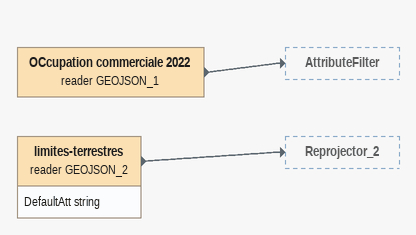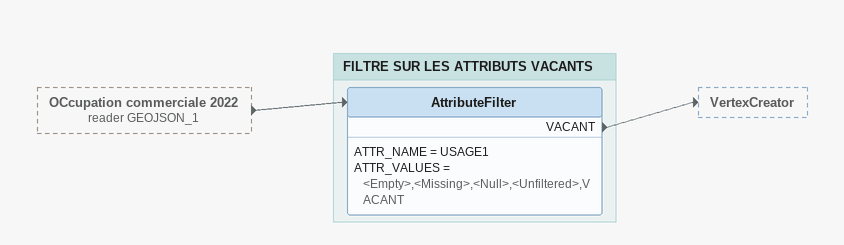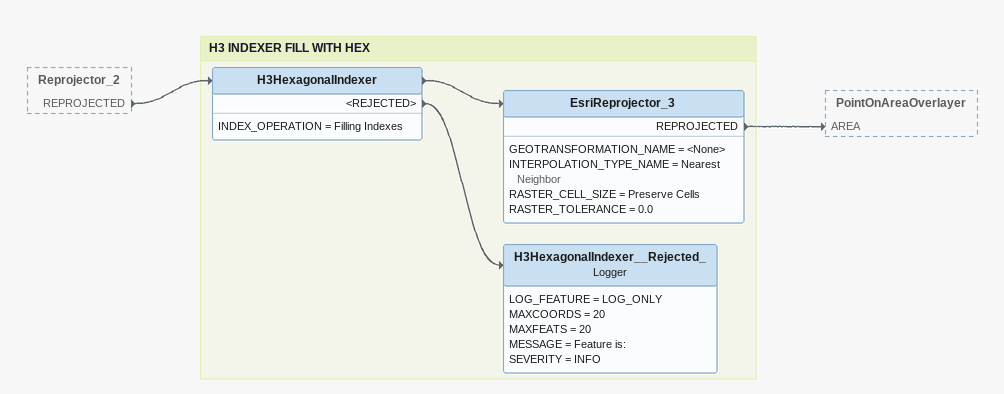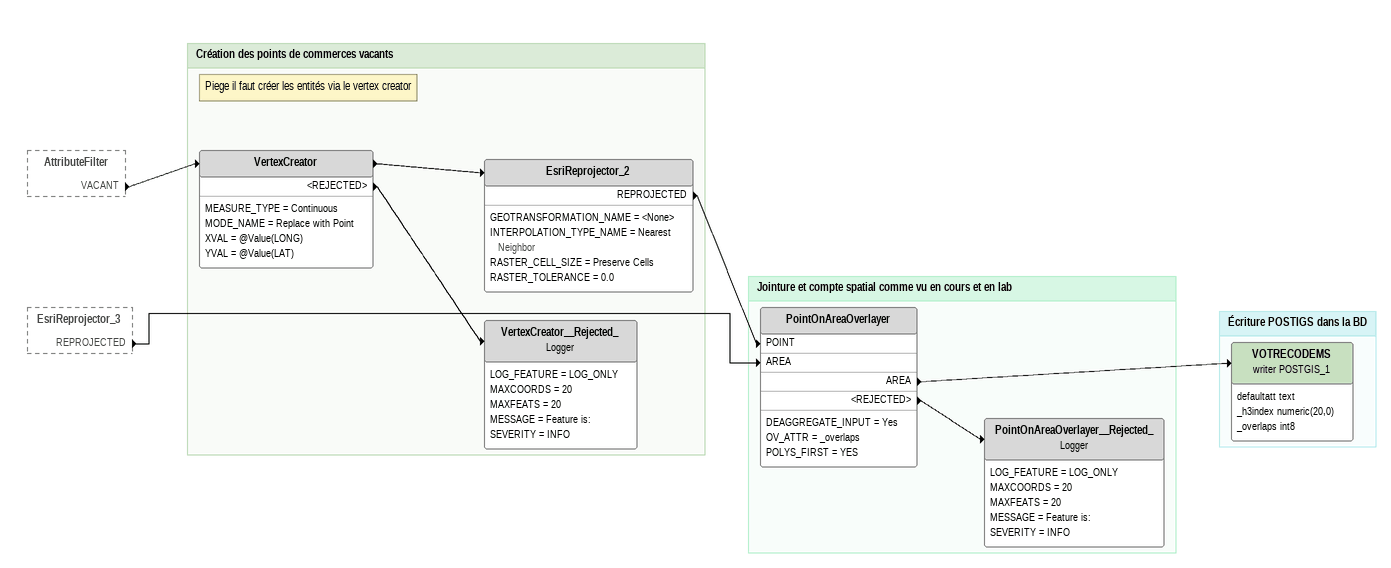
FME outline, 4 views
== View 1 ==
OCcupation commerciale 2022 (reader GEOJSON_1)
    -> AttributeFilter
limites-terrestres (reader GEOJSON_2)
    attributes: DefaultAtt string
    -> Reprojector_2

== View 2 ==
OCcupation commerciale 2022 (reader GEOJSON_1) [outside]
    -> AttributeFilter

Bookmark: FILTRE SUR LES ATTRIBUTS VACANTS
AttributeFilter
    ATTR_NAME = USAGE1
    ATTR_VALUES = <Empty>,<Missing>,<Null>,<Unfiltered>,VACANT
    VACANT -> VertexCreator

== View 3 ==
Reprojector_2 [outside]
    REPROJECTED -> H3HexagonalIndexer

Bookmark: H3 INDEXER FILL WITH HEX
H3HexagonalIndexer
    INDEX_OPERATION = Filling Indexes
    -> EsriReprojector_3
    <REJECTED> -> H3HexagonalIndexer__Rejected_
EsriReprojector_3
    GEOTRANSFORMATION_NAME = <None>
    INTERPOLATION_TYPE_NAME = Nearest Neighbor
    RASTER_CELL_SIZE = Preserve Cells
    RASTER_TOLERANCE = 0.0
    REPROJECTED -> PointOnAreaOverlayer [AREA]
H3HexagonalIndexer__Rejected_: Logger
    LOG_FEATURE = LOG_ONLY
    MAXCOORDS = 20
    MAXFEATS = 20
    MESSAGE = Feature is:
    SEVERITY = INFO

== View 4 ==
AttributeFilter [outside]
    VACANT -> VertexCreator
EsriReprojector_3 [outside]
    REPROJECTED -> PointOnAreaOverlayer [AREA]

Bookmark: Création des points de commerces vacants
Note: Piege il faut créer les entités via le vertex creator
VertexCreator
    MEASURE_TYPE = Continuous
    MODE_NAME = Replace with Point
    XVAL = @Value(LONG)
    YVAL = @Value(LAT)
    -> EsriReprojector_2
    <REJECTED> -> VertexCreator__Rejected_
EsriReprojector_2
    GEOTRANSFORMATION_NAME = <None>
    INTERPOLATION_TYPE_NAME = Nearest Neighbor
    RASTER_CELL_SIZE = Preserve Cells
    RASTER_TOLERANCE = 0.0
    REPROJECTED -> PointOnAreaOverlayer [POINT]
VertexCreator__Rejected_: Logger
    LOG_FEATURE = LOG_ONLY
    MAXCOORDS = 20
    MAXFEATS = 20
    MESSAGE = Feature is:
    SEVERITY = INFO

Bookmark: Jointure et compte spatial comme vu en cours et en lab
PointOnAreaOverlayer
    DEAGGREGATE_INPUT = Yes
    OV_ATTR = _overlaps
    POLYS_FIRST = YES
    AREA -> VOTRECODEMS (writer POSTGIS_1)
    <REJECTED> -> PointOnAreaOverlayer__Rejected_
PointOnAreaOverlayer__Rejected_: Logger
    LOG_FEATURE = LOG_ONLY
    MAXCOORDS = 20
    MAXFEATS = 20
    MESSAGE = Feature is:
    SEVERITY = INFO

Bookmark: Écriture POSTIGS dans la BD
VOTRECODEMS (writer POSTGIS_1)
    attributes: defaultatt text, _h3index numeric(20,0), _overlaps int8
